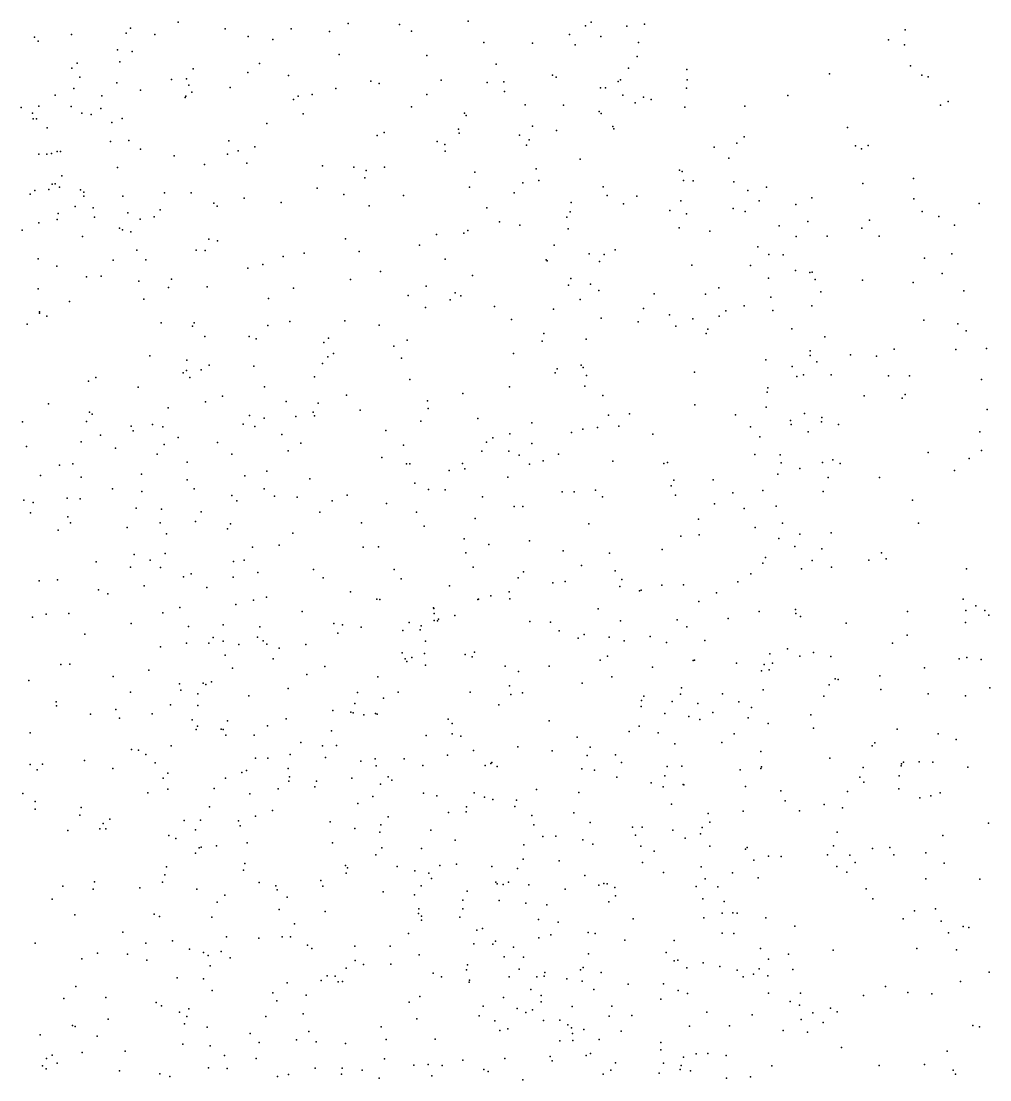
# Model space of a CAD drawing. Header units: metres. Extents: x -25 to 25, y -27.7 to 27.8.
# Drawn here: x -7.932 to -6.384, y 6.79 to 8.48 of the extents above; entities that cross this region are included whole.
import ezdxf

# ---------------------------------------------------------------- set-up
doc = ezdxf.new("R2010")
doc.units = ezdxf.units.M

msp = doc.modelspace()

# ---------------------------------------------------------------- linework, layer by layer
for p in [(-7.6809, 8.4786, 23.2695), (-7.4091, 8.4769, 22.784), (-7.3275, 8.475, 22.7541), (-7.2179, 8.4804, 22.8285), (-7.03, 8.4728, 23.2628), (-7.0214, 8.4787, 23.1235), (-6.9643, 8.4723, -7.4256), (-6.9358, 8.4754, -0.9731), (-7.9104, 8.455, -19.7644), (-7.8513, 8.4589, -20.7405), (-7.7642, 8.4612, 23.165), (-7.7568, 8.4693, -4.1329), (-7.718, 8.4589, 23.0002), (-7.606, 8.4683, 22.8699), (-7.5693, 8.4561, 23.5291), (-7.5006, 8.4681, 20.7192), (-7.4393, 8.4638, 23.5654), (-7.3082, 8.4642, 23.584), (-7.0555, 8.4589, 22.9125), (-7.0059, 8.4561, 23.0186), (-6.5194, 8.4666, 2.5329), (-7.9048, 8.4486, -19.0564), (-7.5295, 8.451, -12.7579), (-7.1925, 8.4462, 22.7439), (-7.1149, 8.4451, 23.5275), (-7.0467, 8.4424, 23.4362), (-6.9454, 8.4462, 23.1534), (-6.5462, 8.4506, -12.6291), (-6.5208, 8.4428, 13.4985), (-7.7778, 8.4347, 23.3086), (-7.7544, 8.432, 22.9239), (-7.4235, 8.4273, -1.1436), (-7.2839, 8.4256, -1.0737), (-6.9478, 8.4241, 23.3144), (-7.8507, 8.4055, -10.1701), (-7.842, 8.4134, 20.7132), (-7.7742, 8.4153, 23.4043), (-7.6572, 8.4045, 22.7611), (-7.5511, 8.413, -18.2963), (-7.1727, 8.4116, 23.6162), (-6.9614, 8.4054, 20.6693), (-6.8681, 8.4034, -22.1197), (-6.5112, 8.4092, 20.3128), (-7.8379, 8.3909, 23.0696), (-7.6914, 8.3873, 20.76), (-7.6675, 8.3885, 23.5816), (-7.5698, 8.3985, 22.6845), (-7.5048, 8.3935, -4.1499), (-7.261, 8.3862, 22.648), (-7.0829, 8.3944, -4.8646), (-7.0769, 8.3912, 22.7217), (-6.9745, 8.3867, -8.4065), (-6.8676, 8.3866, 23.1749), (-6.6403, 8.3964, 20.477), (-6.4928, 8.3942, 1.5559), (-6.483, 8.3913, -6.9725), (-7.8477, 8.3727, 23.3555), (-7.779, 8.3817, -9.9712), (-7.7413, 8.3702, 23.5425), (-7.664, 8.3781, -9.109), (-7.5976, 8.3743, 23.6419), (-7.4291, 8.3729, 2.0029), (-7.3731, 8.3845, 23.6799), (-7.3599, 8.3807, -4.2191), (-7.1875, 8.3825, 2.3451), (-7.1607, 8.3836, -0.9779), (-7.1598, 8.3681, -8.7509), (-7.0063, 8.3739, 23.534), (-6.9981, 8.374, -7.9358), (-6.978, 8.3841, -5.3424), (-6.8687, 8.3734, 23.0459), (-7.8776, 8.3622, 23.224), (-7.803, 8.3613, -9.2479), (-7.6697, 8.3583, 2.2605), (-7.6686, 8.3609, 2.0425), (-7.6591, 8.3673, -1.1964), (-7.4967, 8.3553, 22.6133), (-7.4893, 8.3605, 2.2789), (-7.4668, 8.3634, -21.4252), (-7.2835, 8.3635, 1.8969), (-6.9708, 8.3623, -8.1956), (-6.9376, 8.3592, 23.4722), (-6.9254, 8.3551, 22.8477), (-6.7069, 8.3618, -7.1792), (-6.4507, 8.3519, 13.662), (-7.9317, 8.3426, 2.0936), (-7.9036, 8.3449, -19.953), (-7.8517, 8.3441, 22.8972), (-7.8042, 8.3408, 22.8076), (-7.3081, 8.3437, 23.727), (-7.1267, 8.3469, 20.7553), (-7.0653, 8.3461, -8.6087), (-7.0083, 8.3364, 22.7155), (-6.9508, 8.3498, 1.7792), (-6.8715, 8.3433, 23.4003), (-6.7756, 8.3446, -5.5763), (-6.4633, 8.3462, 13.2297), (-7.9136, 8.3337, 23.1096), (-7.9125, 8.3247, 23.3105), (-7.9074, 8.3244, 22.9843), (-7.835, 8.3333, -19.5435), (-7.82, 8.3313, -9.5239), (-7.787, 8.3184, -4.0743), (-7.7703, 8.325, -12.5481), (-7.4814, 8.3325, 23.7285), (-7.2237, 8.3337, 23.7193), (-7.221, 8.33, 2.5138), (-7.0052, 8.333, -7.5901), (-7.8901, 8.3101, -20.4326), (-7.5395, 8.3168, 2.4736), (-7.352, 8.3027, 22.5353), (-7.2332, 8.3077, -21.6384), (-7.2319, 8.3017, 22.5555), (-7.1151, 8.3126, 22.5977), (-7.0767, 8.3057, -21.7932), (-6.9867, 8.3123, 23.6078), (-6.9847, 8.3084, -0.8419), (-6.6119, 8.3105, -5.8004), (-7.7891, 8.288, 23.6239), (-7.7595, 8.2901, 1.7797), (-7.6001, 8.2895, 22.5677), (-7.3628, 8.2981, 20.8134), (-7.2673, 8.288, -17.3039), (-7.1359, 8.2985, 23.7406), (-7.1202, 8.2907, 2.6612), (-6.7882, 8.2858, 23.3013), (-6.777, 8.2957, 23.1363), (-7.9035, 8.2682, 21.9725), (-7.8907, 8.2682, -10.0457), (-7.8834, 8.2691, 22.7546), (-7.874, 8.2725, 23.5403), (-7.8688, 8.2722, -9.1143), (-7.7413, 8.2758, 2.4559), (-7.6019, 8.2678, -4.081), (-7.5848, 8.2735, 23.7689), (-7.5583, 8.2796, 20.8346), (-7.2551, 8.2834, 23.7832), (-7.2545, 8.273, -12.6904), (-7.1246, 8.2822, 1.7748), (-6.8248, 8.2793, 22.8876), (-6.5989, 8.2813, 13.3471), (-6.5892, 8.2763, 2.6523), (-6.5788, 8.2817, -22.2375), (-7.6871, 8.2655, -18.7286), (-7.6386, 8.2515, 2.5753), (-7.5714, 8.2536, 1.7166), (-7.0389, 8.2603, -5.2329), (-6.8014, 8.2614, 2.7276), (-7.8669, 8.2334, 23.6198), (-7.7779, 8.2465, 22.6063), (-7.4504, 8.2492, 23.8156), (-7.4003, 8.2471, 2.8093), (-7.3808, 8.2421, -0.9892), (-7.3515, 8.2471, 1.738), (-7.207, 8.2391, -0.8626), (-7.1092, 8.2447, 2.8416), (-6.88, 8.2424, 22.7451), (-6.8756, 8.2406, 23.5655), (-7.8823, 8.2203, 22.2189), (-7.8772, 8.2209, 22.3379), (-7.3825, 8.2303, -4.1492), (-7.1302, 8.2224, 23.7995), (-7.105, 8.2262, 22.5339), (-7.002, 8.216, -7.8487), (-6.8736, 8.226, -21.9015), (-6.8583, 8.2253, -0.7434), (-6.7931, 8.2237, 23.4414), (-6.5873, 8.2211, 13.5818), (-6.5063, 8.2291, 13.1207), (-7.9175, 8.2043, 22.5772), (-7.9096, 8.2098, -9.901), (-7.8876, 8.2117, 21.8117), (-7.8707, 8.2155, -16.6971), (-7.8367, 8.2111, 22.0397), (-7.8316, 8.2074, 20.8592), (-7.8314, 8.2007, -20.2288), (-7.7693, 8.2011, -1.2018), (-7.7025, 8.2065, 23.7729), (-7.6601, 8.2061, -21.0196), (-7.4586, 8.2138, 22.4668), (-7.4165, 8.2038, -17.8381), (-7.3207, 8.2022, 22.4588), (-7.2154, 8.2151, 20.8411), (-7.1441, 8.2065, -4.3967), (-6.9956, 8.2022, 22.6021), (-6.9484, 8.2009, -5.4029), (-6.771, 8.2099, 22.9135), (-6.7411, 8.2153, 23.2196), (-7.8454, 8.1847, -4.0212), (-7.8165, 8.1825, 22.1253), (-7.6238, 8.1896, 22.4225), (-7.6184, 8.1851, -12.5096), (-7.5756, 8.1977, 23.8367), (-7.5164, 8.1907, 2.708), (-7.376, 8.1856, 23.8685), (-7.1877, 8.1824, 2.9691), (-7.0533, 8.191, -4.9357), (-6.9693, 8.1887, -7.3885), (-6.8779, 8.1937, 1.6739), (-6.7526, 8.1937, 23.3692), (-6.694, 8.1878, -7.1071), (-6.6684, 8.1984, -0.6762), (-6.5056, 8.1965, -12.5363), (-6.4012, 8.1894, 1.5486), (-7.8725, 8.1735, 2.3352), (-7.8143, 8.1674, 21.8603), (-7.7615, 8.1744, 22.4579), (-7.7191, 8.1677, -8.9459), (-7.7099, 8.1792, -19.0146), (-7.0598, 8.1674, 23.7933), (-7.0547, 8.1759, -8.4244), (-6.8954, 8.1782, 23.6483), (-6.8687, 8.173, 22.6922), (-6.7943, 8.1812, 20.7332), (-6.7749, 8.1766, -5.6362), (-6.4922, 8.1763, -6.1126), (-6.4659, 8.1685, 20.4067), (-7.9036, 8.1584, 21.6515), (-7.8742, 8.1639, 21.731), (-7.7745, 8.1497, -20.5785), (-7.7418, 8.1645, -19.2324), (-7.1676, 8.1598, 23.8512), (-7.1353, 8.1546, 22.4684), (-7.0578, 8.1489, 22.5108), (-6.8808, 8.1502, -7.2566), (-6.7207, 8.1538, 23.0224), (-6.6753, 8.1606, -5.7843), (-6.589, 8.1499, 2.7691), (-6.5764, 8.1628, 20.5867), (-6.4406, 8.1547, 2.6744), (-7.93, 8.1468, 23.668), (-7.8338, 8.1365, 23.7582), (-7.7696, 8.1473, 22.3658), (-7.7564, 8.1439, -19.4448), (-7.6319, 8.1324, -16.7879), (-7.4137, 8.133, 22.4033), (-7.268, 8.14, 23.889), (-7.2247, 8.1419, -8.6729), (-7.2184, 8.1464, 1.6849), (-6.8314, 8.1452, 23.6012), (-6.6936, 8.1368, 23.1569), (-6.6439, 8.137, 13.4148), (-6.5609, 8.1373, -22.0736), (-7.7467, 8.1149, 21.9832), (-7.6523, 8.1147, 22.3484), (-7.6379, 8.1144, 20.9518), (-7.6183, 8.1299, -1.0989), (-7.2956, 8.1228, -17.5112), (-7.0801, 8.1226, -12.6028), (-6.9826, 8.1151, 22.5405), (-6.7549, 8.1199, 23.4841), (-7.9046, 8.1011, 1.4789), (-7.7846, 8.099, 21.782), (-7.7327, 8.0994, 22.1749), (-7.5131, 8.1045, -18.539), (-7.4796, 8.1098, -8.8446), (-7.3919, 8.1124, 23.9206), (-7.2545, 8.1003, 22.402), (-7.0928, 8.0993, -5.1811), (-7.0913, 8.0976, 23.8641), (-7.0242, 8.1091, -21.6419), (-7.0003, 8.1078, -8.0066), (-6.7374, 8.1078, 22.8634), (-6.7147, 8.1074, 1.6305), (-6.4886, 8.1018, -6.7839), (-6.4448, 8.1091, -6.3262), (-7.8749, 8.089, 21.6052), (-7.5696, 8.0862, 23.9264), (-7.5454, 8.0917, 22.3709), (-7.0078, 8.0968, 23.8067), (-6.8604, 8.0908, 23.6814), (-6.7668, 8.09, 22.7534), (-6.6948, 8.082, 22.9585), (-7.8271, 8.072, 23.8275), (-7.8038, 8.0732, 21.6727), (-7.7439, 8.0652, 2.3971), (-7.6915, 8.0684, 22.2763), (-7.4057, 8.0681, 2.8302), (-7.3575, 8.0805, -0.8747), (-7.2107, 8.0741, -0.7436), (-7.0537, 8.0696, -4.8356), (-6.7381, 8.07, 2.9976), (-6.6717, 8.079, 23.0898), (-6.6682, 8.0794, 20.7531), (-6.6633, 8.068, 23.201), (-6.5875, 8.067, 13.2024), (-6.4604, 8.0777, -0.5795), (-7.9043, 8.0531, 23.7977), (-7.6965, 8.055, 22.027), (-7.6344, 8.0563, -4.0382), (-7.4967, 8.0542, -18.1798), (-7.2845, 8.0575, 20.9747), (-7.0574, 8.0591, 20.937), (-7.0222, 8.0602, 3.2004), (-7.0091, 8.0503, -7.8464), (-6.8171, 8.0545, 3.1594), (-6.6543, 8.0484, -5.9163), (-6.5069, 8.063, 13.6999), (-6.4261, 8.0498, 12.9563), (-7.8545, 8.0328, -8.9583), (-7.7359, 8.0364, -20.0412), (-7.5365, 8.0377, 2.6114), (-7.3137, 8.0425, -17.139), (-7.2463, 8.0353, -21.4026), (-7.2382, 8.0466, 23.9356), (-7.2295, 8.0419, -4.2826), (-7.0385, 8.0357, -8.3618), (-6.9207, 8.0451, 22.5497), (-6.8384, 8.0447, 20.8804), (-6.7341, 8.0395, 23.5086), (-7.9023, 8.0164, 20.9788), (-7.9023, 8.0141, 21.5261), (-7.2859, 8.0233, -12.5691), (-7.1754, 8.0247, 22.3931), (-7.0814, 8.0203, 22.4325), (-6.9374, 8.0218, -0.6137), (-6.8059, 8.0177, 22.6706), (-6.777, 8.026, -5.7347), (-6.7312, 8.0185, 22.8037), (-6.6689, 8.0259, 23.0225), (-7.922, 7.9966, 23.8614), (-7.8908, 8.0095, -16.6475), (-7.7081, 7.9989, 21.7936), (-7.6551, 7.9987, -20.7202), (-7.5027, 8.0008, -0.9564), (-7.4145, 8.0021, 23.9664), (-7.1482, 8.0039, -4.4158), (-7.0054, 8.006, 23.8366), (-6.946, 8.0002, -7.2039), (-6.8962, 8.0115, 23.7513), (-6.8587, 8.0051, 22.6062), (-6.8167, 8.0092, 23.6587), (-6.4899, 8.003, 20.6933), (-6.4353, 7.9972, -12.5211), (-7.6581, 7.9936, 22.2035), (-7.5379, 7.9947, 23.9722), (-7.3599, 7.9952, -17.714), (-7.0969, 7.9814, -4.9844), (-6.8859, 7.9934, -5.5741), (-6.8374, 7.9815, -12.569), (-6.8347, 7.9885, -7.0645), (-6.7006, 7.9893, 13.4913), (-6.4221, 7.9858, 13.8064), (-7.6385, 7.9771, 23.9796), (-7.5677, 7.9771, -12.4096), (-7.5565, 7.9732, 1.5762), (-7.448, 7.9674, -17.9661), (-7.441, 7.9743, 22.3413), (-7.3149, 7.9712, 22.3491), (-7.0993, 7.9694, 1.6424), (-7.029, 7.9726, -7.6601), (-6.6481, 7.9764, 23.2504), (-7.7264, 7.9459, 23.9793), (-7.4325, 7.9498, 2.7106), (-7.3362, 7.9614, 23.9795), (-7.1451, 7.9497, -5.2112), (-6.6713, 7.954, -6.8619), (-6.6712, 7.9467, 22.9244), (-6.6069, 7.9474, 3.0084), (-6.5653, 7.9454, -21.757), (-6.5371, 7.9565, -6.5257), (-6.4388, 7.9561, 17.537), (-6.3894, 7.9575, -0.5094), (-7.6669, 7.9389, -19.7307), (-7.6315, 7.9313, -20.4214), (-7.5601, 7.9296, -16.8021), (-7.4502, 7.9337, -4.1256), (-7.442, 7.9442, -8.778), (-7.3243, 7.9424, 1.6499), (-7.0372, 7.9311, -7.4649), (-6.7421, 7.9397, 22.7297), (-6.7002, 7.9291, 22.847), (-6.6605, 7.9364, 23.3732), (-7.6731, 7.9186, 21.7763), (-7.6675, 7.9225, 21.0574), (-7.6622, 7.9116, 2.3474), (-7.6444, 7.9239, 21.8796), (-7.4633, 7.9123, 23.9963), (-7.0785, 7.919, -5.4071), (-7.0753, 7.9254, -0.6124), (-7.0341, 7.9275, 22.445), (-7.0285, 7.9147, -7.3112), (-6.8562, 7.9198, 22.5904), (-6.6928, 7.9129, 23.4553), (-6.6817, 7.9155, 3.2721), (-6.6379, 7.9159, 23.039), (-6.5462, 7.9142, 20.8393), (-6.5126, 7.9142, 1.6163), (-7.8244, 7.9055, 21.5225), (-7.8126, 7.9112, 23.9879), (-7.7447, 7.8962, -12.3103), (-7.5428, 7.8965, 22.3014), (-7.3107, 7.9084, -0.7618), (-7.1516, 7.8965, 23.9514), (-7.0314, 7.8978, -8.0807), (-6.7387, 7.8949, -21.5368), (-6.3976, 7.9082, 2.7927), (-7.6101, 7.8818, 22.0608), (-7.4121, 7.8833, -18.6089), (-7.226, 7.886, 21.055), (-7.0023, 7.8827, 21.0225), (-6.7398, 7.8882, 1.6516), (-6.5851, 7.882, 13.2018), (-6.5246, 7.8785, -0.5045), (-6.5195, 7.8845, 17.3811), (-7.8881, 7.8696, 21.4305), (-7.6969, 7.8628, 24.0376), (-7.637, 7.8728, -8.8621), (-7.5083, 7.8733, -20.9326), (-7.4575, 7.8703, -18.3363), (-7.2828, 7.8743, 2.8944), (-7.2816, 7.8617, 23.9908), (-6.8554, 7.8676, 23.7365), (-6.7415, 7.8638, -5.9997), (-7.8223, 7.8562, 1.494), (-7.8184, 7.8531, 21.0718), (-7.5669, 7.8505, 24.0416), (-7.5436, 7.8463, -0.9536), (-7.4928, 7.849, -19.1642), (-7.4654, 7.8562, 2.5513), (-7.4632, 7.8501, 22.3043), (-7.3901, 7.8592, 24.0083), (-7.2022, 7.8457, 22.3541), (-6.9936, 7.8511, 22.4596), (-6.9598, 7.8536, -6.9902), (-6.7906, 7.8517, -6.8107), (-6.6803, 7.854, -6.2718), (-6.6528, 7.8474, 22.9206), (-6.3888, 7.8604, 12.9145), (-7.9295, 7.8408, 24.0722), (-7.8275, 7.8412, 13.7486), (-7.7561, 7.8338, 21.5527), (-7.7218, 7.8366, -3.9951), (-7.7055, 7.8324, -1.0621), (-7.5771, 7.8368, 22.1571), (-7.5585, 7.833, -4.0691), (-7.2932, 7.8415, 22.3345), (-7.1158, 7.839, 3.1907), (-7.0347, 7.8288, 23.8898), (-7.0109, 7.8313, -5.5505), (-6.9769, 7.8336, 1.7), (-6.7667, 7.8325, 13.5051), (-6.7029, 7.8427, 3.4857), (-6.7017, 7.8365, -6.5578), (-6.653, 7.8407, 23.3925), (-6.6258, 7.8364, 23.2585), (-7.8048, 7.8192, 13.5674), (-7.7526, 7.8262, -16.6173), (-7.681, 7.8156, 1.5886), (-7.5153, 7.8204, -20.708), (-7.349, 7.8267, -4.2149), (-7.1784, 7.815, -21.2481), (-7.151, 7.8215, -4.9151), (-7.0527, 7.8237, -7.8721), (-6.9224, 7.8207, 22.513), (-6.7519, 7.8165, -0.4925), (-6.6747, 7.8245, 13.3734), (-6.4002, 7.8246, 17.2833), (-7.9232, 7.8011, -3.9435), (-7.8359, 7.8087, 24.1709), (-7.7812, 7.7984, -8.9417), (-7.703, 7.8044, 2.2011), (-7.6181, 7.8078, 21.8305), (-7.5051, 7.7945, -19.4615), (-7.4848, 7.8064, 24.0305), (-7.3207, 7.8035, 1.735), (-7.196, 7.7939, -5.3595), (-7.1886, 7.8079, -17.3004), (-7.1526, 7.7936, -4.6329), (-7.1162, 7.806, 22.3797), (-6.3976, 7.7946, 13.965), (-7.7144, 7.789, 24.1391), (-7.6667, 7.7764, 21.1427), (-7.5951, 7.7888, 22.0288), (-7.3556, 7.7839, 22.3231), (-7.1363, 7.7876, 1.8198), (-7.098, 7.7781, -7.5519), (-7.0733, 7.7892, -8.1968), (-6.9864, 7.7778, -21.3315), (-6.7598, 7.7885, 23.6172), (-6.7192, 7.788, 21.0087), (-6.6353, 7.7798, 17.2779), (-6.4829, 7.7915, 13.0634), (-6.4175, 7.7823, -0.415), (-7.8702, 7.7712, 21.424), (-7.849, 7.7738, 24.3522), (-7.5392, 7.7618, 1.7792), (-7.3164, 7.7736, -12.4663), (-7.3106, 7.7733, -17.6934), (-7.2481, 7.7628, -8.5456), (-7.2269, 7.774, 23.9753), (-7.2228, 7.7654, -5.1759), (-7.1196, 7.7731, 23.9494), (-6.9052, 7.7741, 3.4319), (-6.8991, 7.7755, -5.7452), (-6.7175, 7.7751, 22.7901), (-6.6877, 7.7663, 22.88), (-6.6516, 7.7757, 22.9685), (-6.6232, 7.7743, 23.1382), (-6.441, 7.7627, 20.8662), (-7.901, 7.7551, 24.524), (-7.8357, 7.7523, 13.9928), (-7.7394, 7.7571, 24.283), (-7.6663, 7.7479, 21.6536), (-7.5742, 7.7544, 24.1251), (-7.4705, 7.7496, -20.0285), (-7.303, 7.7425, 24.0027), (-7.1544, 7.7524, 21.1128), (-6.889, 7.7474, 22.5552), (-6.8263, 7.7481, 17.3796), (-6.7232, 7.7572, 23.5426), (-6.6428, 7.7517, 23.0523), (-6.5604, 7.7515, 3.2476), (-7.7859, 7.7336, 24.4735), (-7.7387, 7.7295, 2.0382), (-7.6554, 7.7335, 24.1778), (-7.5434, 7.7336, 2.2181), (-7.281, 7.7327, 2.0302), (-7.2546, 7.7322, 22.3532), (-7.0676, 7.7288, -6.973), (-7.0482, 7.729, 23.8964), (-7.0143, 7.7315, 22.4608), (-6.8935, 7.7382, 21.0572), (-6.7947, 7.7271, -6.1444), (-6.7467, 7.7307, 22.7238), (-6.6504, 7.7296, 23.3059), (-7.9277, 7.7156, 21.3705), (-7.9123, 7.7116, 21.0825), (-7.8582, 7.7189, -9.0696), (-7.8377, 7.7177, 1.6294), (-7.5952, 7.7228, 21.9256), (-7.5872, 7.7143, 22.0705), (-7.5268, 7.7219, -12.3473), (-7.4909, 7.7205, 2.0471), (-7.4349, 7.7143, 2.3556), (-7.4109, 7.7234, 24.034), (-7.3481, 7.7102, 2.573), (-7.1947, 7.7209, -17.5133), (-7.003, 7.7208, 1.9813), (-6.8862, 7.7237, 1.8237), (-6.8241, 7.7098, -5.9906), (-6.5076, 7.7153, 3.1018), (-7.9168, 7.6951, 1.8389), (-7.748, 7.7025, 21.5352), (-7.7075, 7.701, 1.8474), (-7.6443, 7.697, 24.2596), (-7.4546, 7.6964, -16.7706), (-7.3002, 7.6965, 2.2714), (-7.1441, 7.7054, -7.2505), (-7.1302, 7.7056, 22.3867), (-6.7768, 7.7021, -21.3061), (-6.7257, 7.7059, 17.5212), (-7.8569, 7.689, 14.1564), (-7.8531, 7.6791, -1.1205), (-7.7096, 7.6795, 24.4802), (-7.6531, 7.6814, 13.8181), (-7.5971, 7.6779, -3.9397), (-7.3881, 7.6793, -18.0208), (-7.2062, 7.6861, -4.8195), (-7.0247, 7.6776, -5.6052), (-6.8495, 7.6852, 13.693), (-6.7154, 7.6789, 17.1304), (-6.4985, 7.6788, 1.6657), (-7.8725, 7.6677, -3.8601), (-7.7626, 7.6717, 24.5801), (-7.6994, 7.6615, 13.4872), (-7.6019, 7.6696, -8.7954), (-7.4977, 7.6627, 21.1838), (-7.2878, 7.674, -4.3712), (-6.8486, 7.6603, 23.7087), (-6.7594, 7.6717, -0.3787), (-6.6879, 7.6613, 23.4017), (-6.6379, 7.6635, 23.1633), (-7.5194, 7.6438, -0.877), (-7.361, 7.6411, -19.4619), (-7.2242, 7.6537, 23.9835), (-7.1846, 7.6448, -7.5988), (-7.1194, 7.6507, 23.9454), (-6.8779, 7.6578, 17.1339), (-6.7215, 7.6544, 23.5041), (-6.6957, 7.6415, 22.9087), (-7.7514, 7.6285, -8.9947), (-7.7016, 7.6305, 13.9571), (-7.562, 7.6407, 22.1915), (-7.3856, 7.6403, 24.0799), (-7.2214, 7.6314, 22.3723), (-7.066, 7.6344, 22.4405), (-6.9921, 7.6311, 2.178), (-6.9079, 7.6367, 13.5316), (-6.6526, 7.6376, 21.0295), (-6.5574, 7.6314, 13.2103), (-7.8119, 7.617, -12.2313), (-7.7572, 7.6087, 24.7034), (-7.7254, 7.6195, 21.5611), (-7.7092, 7.6078, -3.8373), (-7.5927, 7.6176, 21.9359), (-7.5757, 7.6196, 24.3489), (-7.2095, 7.6088, -7.1011), (-7.0365, 7.6112, -6.7051), (-6.7468, 7.6151, 22.7829), (-6.7428, 7.6239, 13.8431), (-6.668, 7.6194, 23.246), (-6.6371, 7.6087, -12.6721), (-6.5778, 7.6199, -21.3051), (-6.5499, 7.622, 17.6963), (-7.6723, 7.5932, 24.5939), (-7.66, 7.5978, 21.6583), (-7.5929, 7.5925, 22.0176), (-7.5535, 7.5998, 22.2778), (-7.4648, 7.6049, 24.1544), (-7.4492, 7.5913, -4.0708), (-7.3357, 7.6046, -19.7735), (-7.1378, 7.5915, 2.3151), (-7.129, 7.6009, 3.0652), (-6.9827, 7.6027, 3.3232), (-6.7661, 7.5978, 23.5852), (-6.6854, 7.6061, 23.02), (-6.4214, 7.6057, 14.1795), (-7.9027, 7.5866, 24.8759), (-7.8738, 7.5882, 21.4134), (-7.7351, 7.5785, 14.1001), (-7.635, 7.5761, 21.7677), (-7.3249, 7.5898, -8.4943), (-7.2473, 7.5786, -19.9907), (-7.0822, 7.5834, 17.1654), (-7.0629, 7.5854, -0.4638), (-6.9753, 7.5779, 13.6777), (-6.9719, 7.589, 22.5332), (-6.9083, 7.5799, 22.5905), (-6.8738, 7.5803, -6.2873), (-6.7866, 7.585, 2.0458), (-7.8081, 7.5721, 24.8207), (-7.793, 7.5662, 14.3098), (-7.5398, 7.5604, 24.4174), (-7.4058, 7.5691, 13.779), (-7.3638, 7.5575, 21.1976), (-7.3589, 7.557, -0.728), (-7.2023, 7.5567, -6.9147), (-7.201, 7.5572, -20.6558), (-7.1815, 7.5626, 2.9219), (-7.1524, 7.5691, 21.1662), (-7.1513, 7.5579, -20.2591), (-6.944, 7.5707, 23.7807), (-6.9411, 7.572, -6.4823), (-6.821, 7.5677, 21.0977), (-6.4271, 7.5575, 13.0527), (-7.678, 7.5443, -0.9586), (-7.5887, 7.5487, 22.1566), (-7.5603, 7.556, -3.8076), (-7.2732, 7.5436, -19.1567), (-7.2723, 7.5425, -5.1054), (-7.0101, 7.542, 23.8335), (-6.8491, 7.5536, 17.5022), (-6.6949, 7.5409, 23.189), (-6.4068, 7.5467, -21.7652), (-7.9137, 7.5287, -9.451), (-7.892, 7.5336, 14.6817), (-7.8558, 7.5345, 21.1563), (-7.7052, 7.5354, 21.6141), (-7.4826, 7.5377, 24.2568), (-7.2718, 7.5343, -7.4648), (-7.2717, 7.5235, -7.662), (-7.2664, 7.5229, -4.6398), (-7.2652, 7.5257, -18.9287), (-7.239, 7.5312, -7.9062), (-6.9742, 7.5229, -5.6779), (-6.8838, 7.5245, -12.6831), (-6.8022, 7.5265, 22.7609), (-6.753, 7.5378, 22.8457), (-6.6942, 7.5345, 16.9552), (-6.6866, 7.5296, -21.1212), (-6.5156, 7.538, 3.2319), (-6.4228, 7.5392, 2.9666), (-6.3923, 7.5395, -22.0244), (-6.3861, 7.5321, 17.8379), (-7.756, 7.5187, -9.1935), (-7.6644, 7.5136, 21.7141), (-7.6089, 7.5164, 21.9441), (-7.5503, 7.5132, 24.546), (-7.4321, 7.5185, 22.3449), (-7.4184, 7.5166, 13.5404), (-7.3885, 7.5126, -3.9256), (-7.322, 7.5072, -4.1568), (-7.3117, 7.5202, -4.3834), (-7.2941, 7.5087, -8.3257), (-7.2925, 7.5151, -17.8609), (-7.1193, 7.5219, -17.5145), (-7.0862, 7.5207, 23.8893), (-7.0722, 7.5067, 22.5054), (-6.8681, 7.513, 2.2473), (-6.6138, 7.5192, 3.4672), (-6.4232, 7.5204, 15.4762), (-7.8301, 7.5013, 21.477), (-7.6249, 7.4964, 24.7018), (-7.609, 7.4903, 22.0273), (-7.5544, 7.4967, -8.7057), (-7.545, 7.4911, 21.21), (-7.4261, 7.5032, 24.1717), (-7.2857, 7.4904, -18.6399), (-7.0419, 7.4949, 16.9634), (-7.0325, 7.5009, -20.048), (-6.9925, 7.4967, 13.5303), (-6.9687, 7.491, 2.3781), (-6.9269, 7.4978, 23.7322), (-6.8395, 7.4917, -20.9), (-6.5161, 7.5002, 1.8202), (-7.709, 7.4813, -3.5595), (-7.6677, 7.4874, 24.7842), (-7.6319, 7.4873, -12.3029), (-7.5839, 7.4851, 13.4811), (-7.5392, 7.4854, -16.4991), (-7.5194, 7.4794, -3.6251), (-7.4772, 7.4851, 24.4077), (-7.2076, 7.473, 23.955), (-6.9006, 7.4885, 22.6572), (-6.7077, 7.478, 14.0767), (-6.6659, 7.4723, 17.6659), (-6.5397, 7.487, 15.3647), (-7.6056, 7.4678, 22.1222), (-7.5292, 7.4623, 22.3319), (-7.3229, 7.4716, 22.3955), (-7.3183, 7.4623, 24.0547), (-7.3156, 7.4581, 17.1524), (-7.3076, 7.4645, -12.448), (-7.2872, 7.4707, -8.126), (-7.2225, 7.4692, -5.2541), (-7.2115, 7.4655, 13.8299), (-7.007, 7.4602, 3.231), (-6.995, 7.4662, -0.356), (-6.8581, 7.4594, -5.9721), (-6.8563, 7.4602, 22.7282), (-6.7891, 7.4555, 22.8589), (-6.7357, 7.4703, 23.0051), (-6.7314, 7.4552, 23.2979), (-6.6879, 7.4662, 21.0555), (-6.6381, 7.466, 15.2456), (-6.4334, 7.4619, 15.2324), (-6.421, 7.4644, 14.4238), (-6.3983, 7.4611, -12.747), (-7.8685, 7.4531, 25.0427), (-7.854, 7.4534, 13.3388), (-7.7279, 7.4441, 21.6124), (-7.5942, 7.4473, 22.2555), (-7.4467, 7.45, -8.4856), (-7.2858, 7.4523, -4.9034), (-7.1587, 7.4504, 2.6357), (-7.1371, 7.4419, 22.4982), (-7.0884, 7.4505, 3.0382), (-6.923, 7.4489, 21.1252), (-6.749, 7.443, 15.1411), (-6.745, 7.4529, 23.3911), (-6.737, 7.4444, -20.2544), (-6.4889, 7.4476, 16.8189), (-7.9194, 7.4274, -9.5705), (-7.7846, 7.4338, 24.999), (-7.6788, 7.4222, 14.6298), (-7.6411, 7.4232, -8.9967), (-7.6274, 7.4256, 24.8321), (-7.4752, 7.4371, 13.9599), (-7.3617, 7.4335, 24.1417), (-7.0357, 7.4234, 23.8183), (-6.9884, 7.4334, 22.6189), (-6.6314, 7.4304, -12.8017), (-6.6264, 7.4292, 13.3032), (-6.56, 7.435, -0.0978), (-7.7569, 7.4087, 14.7716), (-7.6767, 7.4119, 21.7529), (-7.6497, 7.4062, -16.2584), (-7.6367, 7.4212, -0.8673), (-7.505, 7.4149, 24.6209), (-7.3945, 7.4085, 24.2736), (-7.3296, 7.4089, -3.719), (-7.2146, 7.4087, 22.475), (-7.1516, 7.4189, 13.537), (-7.1495, 7.4053, -6.7252), (-7.1306, 7.4079, -19.3287), (-6.8786, 7.406, -19.8905), (-6.8768, 7.4156, 16.8235), (-6.8115, 7.4063, 23.5122), (-6.7465, 7.4128, 23.0965), (-6.6412, 7.4206, 14.3116), (-6.5583, 7.4132, 14.8222), (-6.4828, 7.4063, 13.1654), (-6.3843, 7.4159, 1.7239), (-7.8758, 7.3936, -3.4078), (-7.6931, 7.3886, 13.4132), (-7.5681, 7.403, 14.1092), (-7.3985, 7.3909, -7.4983), (-7.3527, 7.3995, -7.9288), (-7.1687, 7.3885, 23.9257), (-6.9407, 7.3956, 22.6813), (-6.9369, 7.4028, 15.0558), (-6.8916, 7.3938, -6.2756), (-6.851, 7.3907, 3.3973), (-6.7853, 7.3934, 13.4245), (-6.6494, 7.4026, 2.1808), (-6.4233, 7.4031, -21.4935), (-7.8755, 7.387, 21.4904), (-7.8207, 7.3739, 25.1023), (-7.7803, 7.3814, 21.5927), (-7.7225, 7.3745, 25.0145), (-7.6493, 7.3874, 21.9036), (-7.4339, 7.3795, 17.2948), (-7.4052, 7.3772, -3.5434), (-7.4013, 7.3761, 24.3802), (-7.3841, 7.3728, -0.6873), (-7.3655, 7.3749, -7.1406), (-7.3632, 7.3739, 22.4184), (-6.9411, 7.3858, 23.7023), (-6.9035, 7.3751, 14.853), (-6.8268, 7.3765, 17.5983), (-6.7652, 7.3843, 14.7357), (-6.6702, 7.3729, -20.5765), (-7.7747, 7.3674, 17.162), (-7.6583, 7.3646, -3.3967), (-7.6498, 7.3546, 17.2621), (-7.6021, 7.3629, 14.2956), (-7.5382, 7.3554, 24.8122), (-7.5083, 7.3666, 17.001), (-7.2495, 7.3658, 17.4147), (-7.2431, 7.3591, 23.9827), (-7.0881, 7.3629, 15.0622), (-6.9443, 7.3549, -19.6442), (-6.8652, 7.3699, -5.7243), (-6.8475, 7.3651, 22.8671), (-6.7704, 7.3677, 23.2483), (-6.7384, 7.3587, 14.4583), (-7.9171, 7.3442, 16.9825), (-7.6519, 7.3493, 22.0614), (-7.612, 7.3496, 24.9253), (-7.6092, 7.3491, -9.1364), (-7.6048, 7.3401, 22.2985), (-7.5594, 7.3403, 14.7697), (-7.4358, 7.3473, 24.5296), (-7.2847, 7.3396, 16.8993), (-7.2433, 7.3423, -18.0669), (-7.2296, 7.3388, -18.4782), (-7.0435, 7.3371, 23.8159), (-6.9603, 7.3463, 14.0579), (-6.9143, 7.3438, -5.5439), (-6.7925, 7.3425, 14.3086), (-6.6662, 7.3516, 16.6526), (-6.5321, 7.3496, 3.2602), (-6.4666, 7.3426, 20.9751), (-7.6922, 7.323, 21.8535), (-7.485, 7.3284, -8.3587), (-7.4504, 7.3233, 22.407), (-7.4282, 7.3239, 13.5369), (-7.1385, 7.3217, 22.5661), (-7.0225, 7.3213, 21.1257), (-6.8875, 7.3262, 2.5357), (-6.8126, 7.3283, 23.0089), (-6.5722, 7.3233, 17.7876), (-6.5678, 7.3281, 0.0204), (-6.4381, 7.3335, 16.3051), (-7.7552, 7.3173, -9.5378), (-7.7443, 7.3161, 16.9388), (-7.7324, 7.3096, -16.008), (-7.5572, 7.3035, -0.7625), (-7.5376, 7.3034, 22.3553), (-7.5021, 7.3093, 14.9484), (-7.4457, 7.3044, 24.701), (-7.2504, 7.3084, 15.0348), (-7.2092, 7.3159, 22.5197), (-7.0834, 7.3152, -6.6153), (-7.0275, 7.3076, 2.7184), (-6.9821, 7.3088, 16.7602), (-6.75, 7.3141, 2.4518), (-6.6397, 7.3034, 24.33), (-7.9174, 7.2935, -15.7753), (-7.8977, 7.2937, 21.538), (-7.8307, 7.2996, 21.6068), (-7.7854, 7.2873, 25.1724), (-7.7175, 7.2959, 17.397), (-7.5051, 7.2869, -12.3903), (-7.389, 7.2987, 17.4386), (-7.3661, 7.3023, -16.8299), (-7.3646, 7.2912, 14.0595), (-7.3198, 7.3026, 24.1631), (-7.2898, 7.2919, 22.4876), (-7.1906, 7.2916, 23.9386), (-7.1816, 7.295, 13.9783), (-7.1797, 7.2964, -0.474), (-7.1712, 7.2904, 14.8037), (-7.0363, 7.2864, 22.6736), (-6.9729, 7.2965, 22.7395), (-6.9, 7.2903, 22.8739), (-6.8764, 7.291, 23.588), (-6.7502, 7.2873, 17.7064), (-6.749, 7.2896, 21.0566), (-6.5864, 7.2887, -19.7297), (-6.5261, 7.2911, -20.1694), (-6.5253, 7.2944, 24.1632), (-6.5223, 7.2969, 2.1594), (-6.4971, 7.2976, 3.0247), (-6.4751, 7.2971, -22.101), (-6.4192, 7.289, 1.9649), (-7.906, 7.2848, 25.264), (-7.7048, 7.2715, 13.5223), (-7.6975, 7.2795, 25.1076), (-7.6054, 7.2714, 25.0209), (-7.579, 7.2808, -8.741), (-7.5717, 7.2838, -8.9386), (-7.5028, 7.2735, -8.2083), (-7.4035, 7.2716, 24.633), (-7.3453, 7.2736, 24.2451), (-7.0157, 7.2842, -12.7387), (-6.9799, 7.2734, 23.7172), (-6.9033, 7.2751, 14.5118), (-6.783, 7.285, 15.5727), (-6.5918, 7.2732, 15.8821), (-6.5291, 7.2754, 16.0936), (-7.6976, 7.2542, -3.2943), (-7.6234, 7.255, 22.2863), (-7.5209, 7.2548, -7.7625), (-7.5041, 7.267, -8.0259), (-7.4626, 7.2575, 14.4727), (-7.4599, 7.2666, 24.8265), (-7.3576, 7.2621, 24.4289), (-7.3396, 7.2683, 14.695), (-7.1084, 7.2535, -17.3502), (-6.9251, 7.264, 14.2754), (-6.9062, 7.2579, 15.4798), (-6.8742, 7.2616, 22.9749), (-6.8729, 7.2612, -19.4114), (-6.7748, 7.2585, 24.5419), (-6.5858, 7.265, 16.4222), (-6.5298, 7.2546, 13.2559), (-7.9289, 7.2469, 16.8041), (-7.7293, 7.2482, 21.8704), (-7.5666, 7.2466, -9.3036), (-7.3698, 7.2425, -7.0528), (-7.289, 7.2476, 21.1449), (-7.2677, 7.2432, -4.5388), (-7.2083, 7.248, 16.7959), (-7.1914, 7.241, -4.1975), (-7.1784, 7.2378, 15.2504), (-7.1403, 7.2366, -3.9935), (-7.041, 7.2485, -5.2383), (-6.7183, 7.2515, -5.6797), (-6.7115, 7.2355, 24.6821), (-6.6117, 7.2501, 2.3946), (-6.4963, 7.2404, -20.7524), (-6.4784, 7.2435, -21.8373), (-6.4635, 7.2481, 24.0241), (-7.9092, 7.2222, 21.0714), (-7.9091, 7.2344, -0.9649), (-7.8358, 7.225, 15.0279), (-7.6311, 7.2256, 13.6693), (-7.5302, 7.2202, 24.9945), (-7.3941, 7.2311, 16.8095), (-7.2204, 7.2257, 17.5472), (-7.1429, 7.2266, 14.5955), (-6.893, 7.23, 17.6688), (-6.7784, 7.219, 24.12), (-6.6881, 7.2192, 2.563), (-6.6488, 7.2296, -5.879), (-6.6198, 7.2243, 24.0145), (-7.8382, 7.2124, -3.2263), (-7.7898, 7.2059, 25.2642), (-7.6714, 7.2039, 25.1656), (-7.6454, 7.2046, -9.5195), (-7.5845, 7.2033, 15.0915), (-7.5571, 7.2108, -16.2925), (-7.4382, 7.202, 24.8978), (-7.3457, 7.2101, 22.474), (-7.249, 7.217, -4.9592), (-7.2209, 7.2179, 22.5714), (-7.1158, 7.2119, -3.8397), (-7.0488, 7.216, 14.4406), (-6.834, 7.2154, -12.9308), (-7.857, 7.1879, 25.3279), (-7.806, 7.1908, 16.7133), (-7.8005, 7.199, -9.6911), (-7.7964, 7.1908, 21.8182), (-7.6532, 7.189, 22.1254), (-7.5816, 7.1953, 25.0968), (-7.3985, 7.1911, -0.6034), (-7.3587, 7.1853, 14.3215), (-7.3569, 7.1972, 24.6946), (-7.2771, 7.1885, 24.1661), (-7.1125, 7.1972, -18.829), (-7.0229, 7.201, -19.1051), (-6.9551, 7.1936, 2.9466), (-6.9398, 7.1933, 23.6795), (-6.8908, 7.1887, 23.0387), (-6.8437, 7.1927, 23.2105), (-6.8316, 7.2012, 2.7385), (-6.628, 7.1853, 16.2948), (-6.3862, 7.1997, 17.9881), (-7.6957, 7.18, -0.7763), (-7.6847, 7.1752, 21.9922), (-7.5705, 7.1683, 22.2532), (-7.4341, 7.1681, 22.3565), (-7.2384, 7.1726, 24.0928), (-7.0984, 7.1787, 22.6437), (-7.0774, 7.1788, -0.3233), (-7.0346, 7.1732, 17.6459), (-6.9505, 7.1807, -0.203), (-6.8709, 7.1758, 23.5403), (-6.8463, 7.1826, 23.4507), (-6.4596, 7.1803, 2.27), (-7.6532, 7.152, -8.405), (-7.6473, 7.1604, 13.9165), (-7.644, 7.1614, -8.1907), (-7.6199, 7.1637, -7.8722), (-7.3553, 7.1601, 15.2619), (-7.2923, 7.1593, 24.4043), (-7.1288, 7.165, 23.9288), (-7.0186, 7.1661, 22.7767), (-6.942, 7.1631, 24.3027), (-6.9205, 7.1548, 16.611), (-6.8316, 7.1632, 15.6536), (-6.7747, 7.1581, 13.4352), (-6.7721, 7.1609, 0.0127), (-6.6343, 7.1634, 16.0338), (-6.572, 7.1593, -5.7625), (-6.5441, 7.1611, 2.5089), (-6.4866, 7.1522, 23.8412), (-7.5744, 7.1352, -7.6546), (-7.3651, 7.1493, 24.8719), (-7.2364, 7.1342, 14.0874), (-7.1297, 7.1424, 13.6307), (-7.0722, 7.1396, 16.6667), (-6.939, 7.1372, 22.9377), (-6.7613, 7.1404, -5.4018), (-6.7379, 7.1468, -6.3167), (-6.7177, 7.1464, 3.2557), (-6.6437, 7.1491, 17.8657), (-6.6078, 7.1487, -6.1745), (-6.5994, 7.1369, 13.3411), (-6.5376, 7.1492, -5.9763), (-6.4572, 7.136, -20.4581), (-7.702, 7.1175, 17.6268), (-7.6998, 7.1299, 25.2737), (-7.5764, 7.1246, -0.6736), (-7.4137, 7.1324, -17.1116), (-7.4125, 7.1199, 24.9905), (-7.4104, 7.1283, -7.1504), (-7.3308, 7.1304, -17.3252), (-7.303, 7.1234, 16.6972), (-7.2805, 7.1201, 24.5896), (-7.2629, 7.132, 24.2565), (-7.1799, 7.1303, -6.7296), (-7.139, 7.1274, -18.1562), (-6.9054, 7.1211, 23.7328), (-6.8452, 7.1298, 23.9985), (-6.7953, 7.1206, 2.9406), (-6.6287, 7.1305, 2.7425), (-6.6129, 7.1217, 20.9778), (-7.8144, 7.1061, 14.0422), (-7.706, 7.1054, 14.1808), (-7.5517, 7.105, 25.174), (-7.4528, 7.1081, 25.064), (-7.276, 7.1115, -4.7296), (-7.1734, 7.1054, 24.0439), (-7.1712, 7.1028, -17.5693), (-7.1616, 7.102, 15.4411), (-7.1532, 7.1056, -4.2799), (-7.1206, 7.1013, -18.427), (-7.0315, 7.1162, 15.5298), (-7.0088, 7.1008, 23.8751), (-7.0011, 7.1033, -6.5607), (-6.9955, 7.1029, 24.5632), (-6.8389, 7.111, 23.2695), (-6.7542, 7.1124, 24.845), (-6.4866, 7.1107, -22.2868), (-6.4005, 7.1102, 2.5647), (-7.8649, 7.0992, 25.4156), (-7.8165, 7.0945, -15.369), (-7.742, 7.0965, 21.9304), (-7.6511, 7.0941, 21.9894), (-7.6062, 7.0849, -15.728), (-7.5248, 7.0997, 22.1988), (-7.5226, 7.0935, -16.8078), (-7.4497, 7.0989, 22.2443), (-7.3533, 7.0902, 17.6669), (-7.3033, 7.0851, -12.6453), (-7.2928, 7.0999, 22.3802), (-7.2193, 7.091, 24.1866), (-7.0625, 7.0946, 22.6832), (-6.9834, 7.0969, -5.1451), (-6.9825, 7.0836, 13.624), (-6.8536, 7.0986, 23.1387), (-6.8186, 7.098, 23.5331), (-6.5817, 7.0951, -5.5596), (-7.8821, 7.0784, 15.204), (-7.6184, 7.0737, 25.2648), (-7.5068, 7.0816, -12.5101), (-7.2261, 7.0767, 24.3897), (-7.1681, 7.0763, 22.5199), (-7.1254, 7.0719, -5.013), (-7.092, 7.0696, 13.8804), (-6.9929, 7.0743, 22.8379), (-6.8428, 7.0791, 23.6815), (-6.8087, 7.0747, 16.4096), (-6.571, 7.0789, -13.131), (-7.8461, 7.0534, 21.8743), (-7.7192, 7.0546, -3.1557), (-7.7109, 7.0507, 21.0525), (-7.6273, 7.0496, -8.5297), (-7.5195, 7.0619, 14.3087), (-7.4459, 7.0586, 16.6293), (-7.297, 7.0555, 14.2613), (-7.2966, 7.0631, -6.9159), (-7.292, 7.0514, -3.3796), (-7.2309, 7.0497, -4.5451), (-7.2264, 7.0628, 24.5), (-6.8117, 7.0561, 23.8259), (-6.7947, 7.0567, 23.6036), (-6.7881, 7.0561, 23.4041), (-6.5049, 7.0598, 24.9392), (-6.4713, 7.0628, 20.883), (-7.4952, 7.0388, 17.7359), (-7.2924, 7.0451, 24.9249), (-7.1054, 7.0458, -3.6225), (-7.0737, 7.0418, 24.3976), (-6.9543, 7.0468, 22.95), (-6.8413, 7.0485, 23.2105), (-6.7422, 7.0486, 16.2228), (-6.6958, 7.0353, -6.4562), (-6.5225, 7.0469, -6.3249), (-6.4618, 7.0435, -21.5975), (-6.4268, 7.035, -5.742), (-6.4178, 7.0333, -21.0937), (-7.7695, 7.0257, 25.4284), (-7.6038, 7.018, -16.1861), (-7.5522, 7.0163, -8.6707), (-7.5146, 7.0184, 15.3833), (-7.5013, 7.0183, 22.0867), (-7.3129, 7.0238, -0.4623), (-7.2039, 7.029, 21.0071), (-7.1946, 7.0315, 24.3048), (-7.1049, 7.0166, 22.5409), (-7.0856, 7.0214, 24.0131), (-7.0259, 7.0252, 16.5446), (-7.015, 7.0233, 14.0132), (-6.8121, 7.0243, 15.8815), (-6.7931, 7.0237, 23.3068), (-6.4505, 7.0245, 13.3305), (-7.9093, 7.008, 25.5306), (-7.7325, 7.0079, 21.9804), (-7.69, 7.0119, 25.3828), (-7.4741, 7.0048, 25.2091), (-7.4676, 6.9994, -8.8635), (-7.3986, 7.0035, 22.1233), (-7.3425, 7.0035, 25.074), (-7.2087, 7.007, 17.7984), (-7.178, 7.0065, 24.6567), (-7.1741, 7.0112, 24.209), (-7.1451, 7.0017, 22.4357), (-6.9672, 7.013, 23.9196), (-6.8884, 7.0122, 23.8465), (-6.7506, 6.9998, -5.2703), (-6.5009, 6.9995, -21.8489), (-7.8346, 6.9832, -9.8072), (-7.8096, 6.9919, 15.375), (-7.7616, 6.9906, -0.7051), (-7.663, 6.9986, -8.3811), (-7.6403, 6.9932, 21.9937), (-7.6331, 6.9885, 14.3863), (-7.612, 6.9947, -15.9325), (-7.5978, 6.9849, -9.5888), (-7.296, 6.9893, 22.1548), (-7.1603, 6.9862, 24.5566), (-7.1295, 6.9856, -0.3242), (-7.0255, 6.9913, -18.7408), (-6.9016, 6.993, 23.055), (-6.7377, 6.9826, 23.462), (-6.7059, 6.9907, 20.9277), (-6.6346, 6.9967, 0.2268), (-6.4375, 6.9973, 23.5745), (-7.7308, 6.981, 16.4254), (-7.6297, 6.972, -7.8575), (-7.4127, 6.9683, 20.9991), (-7.3982, 6.9804, 25.1578), (-7.3848, 6.9743, -17.7487), (-7.341, 6.9744, -7.0352), (-7.2205, 6.9657, -6.8105), (-7.2186, 6.9736, 22.1893), (-7.1362, 6.9664, 22.2598), (-7.038, 6.9658, 14.1716), (-7.0339, 6.9694, -3.9996), (-6.8885, 6.98, 13.767), (-6.8828, 6.9812, 20.9477), (-6.8685, 6.9689, 24.9162), (-6.8423, 6.9765, -0.0277), (-6.8154, 6.9709, 16.0792), (-6.7879, 6.9651, 23.7601), (-6.7527, 6.967, 23.6715), (-6.6988, 6.9663, 24.9973), (-7.6823, 6.953, 21.9083), (-7.6404, 6.9513, -17.5799), (-7.4526, 6.9483, -9.3544), (-7.4427, 6.9558, 21.9921), (-7.4299, 6.9555, -7.3377), (-7.2733, 6.9601, 25.0231), (-7.2605, 6.9541, 22.0802), (-7.2156, 6.9492, 24.9445), (-7.1519, 6.9541, 24.7386), (-7.1082, 6.9541, -12.9658), (-7.0963, 6.9554, 24.0443), (-7.095, 6.9611, 24.1169), (-7.0599, 6.951, 22.4583), (-7.0051, 6.9611, 15.7509), (-6.7781, 6.9545, 23.2297), (-6.762, 6.9586, 18.0466), (-6.7392, 6.9557, 23.3245), (-6.3854, 6.9617, -6.3347), (-7.8445, 6.9391, 16.2822), (-7.6264, 6.9324, 25.3981), (-7.5067, 6.9449, 15.5561), (-7.4254, 6.9463, 17.8673), (-7.4182, 6.947, -9.0776), (-7.2161, 6.9458, -4.801), (-7.1177, 6.9342, 24.4056), (-7.0356, 6.9473, 24.0569), (-7.0168, 6.9342, 22.6181), (-6.9621, 6.9425, 22.8222), (-6.9058, 6.9431, 16.3096), (-6.8823, 6.9324, 23.93), (-6.551, 6.9391, 0.3556), (-6.4314, 6.9467, -21.3871), (-7.8638, 6.92, 21.8048), (-7.7965, 6.9214, 14.3858), (-7.5297, 6.9286, 21.9065), (-7.5233, 6.9159, 25.3374), (-7.4764, 6.9249, -7.532), (-7.295, 6.9231, 15.6474), (-7.1612, 6.9213, -18.0518), (-7.1012, 6.9245, -4.9554), (-7.1008, 6.9142, 24.5926), (-6.9098, 6.9188, -5.0903), (-6.8671, 6.9277, 23.7041), (-6.7379, 6.9284, -19.2238), (-6.7033, 6.9149, 13.7112), (-6.6869, 6.9284, 23.5315), (-6.5859, 6.9248, 20.8505), (-6.5154, 6.9291, 25.0398), (-6.477, 6.9271, -22.3901), (-7.7161, 6.9133, -16.7549), (-7.7077, 6.9078, 15.6231), (-7.6789, 6.8981, 25.4637), (-7.6637, 6.9033, 17.7965), (-7.3117, 6.9141, 14.4195), (-7.1939, 6.9077, 24.3114), (-7.1393, 6.9037, 24.8717), (-7.1255, 6.8973, -3.5453), (-7.1151, 6.9016, -18.2803), (-7.0515, 6.907, 22.2601), (-6.9883, 6.9076, 22.5404), (-6.8366, 6.8978, 23.0265), (-6.6885, 6.9089, -6.5821), (-6.6388, 6.9043, 23.5179), (-6.6281, 6.8986, -13.3111), (-7.7929, 6.887, -16.9733), (-7.6668, 6.8912, -15.4848), (-7.5409, 6.8911, 16.351), (-7.4813, 6.8955, 14.464), (-7.2995, 6.8874, 25.1464), (-7.1998, 6.8922, 22.0007), (-7.1751, 6.8842, 24.5991), (-7.0971, 6.8846, 22.0778), (-7.0714, 6.8854, 24.3391), (-6.9926, 6.8916, 22.402), (-6.9562, 6.8928, 18.083), (-6.7639, 6.8939, 23.1525), (-6.6857, 6.886, 23.686), (-6.6672, 6.8969, 23.4482), (-6.6506, 6.8813, 23.5928), (-7.8497, 6.8768, 15.6893), (-7.8457, 6.8749, -3.0663), (-7.6706, 6.8795, -15.7602), (-7.6347, 6.8738, 20.8895), (-7.5659, 6.8638, 21.8172), (-7.4723, 6.8671, 15.7175), (-7.3566, 6.8745, -0.4165), (-7.1669, 6.8689, 15.8012), (-7.1542, 6.8715, -4.3915), (-7.0582, 6.8775, 23.8705), (-7.0526, 6.8727, 16.3202), (-7.0508, 6.864, 24.2483), (-7.0327, 6.8705, 24.8528), (-6.9734, 6.8675, 24.0943), (-6.864, 6.8754, 22.9281), (-6.8003, 6.8762, 23.8958), (-6.7147, 6.8688, 13.8996), (-6.6756, 6.8661, 23.3044), (-6.4113, 6.8765, 23.4191), (-6.4009, 6.8746, 18.8012), (-7.9013, 6.8615, 16.0789), (-7.8104, 6.8594, 25.5854), (-7.6734, 6.8468, 21.8109), (-7.5517, 6.8494, -3.1568), (-7.4917, 6.8536, -12.7778), (-7.4602, 6.8504, 21.8185), (-7.4135, 6.8478, -17.9594), (-7.3488, 6.8541, 21.8432), (-7.2702, 6.8548, 20.8593), (-7.0711, 6.8524, 24.7533), (-7.0502, 6.8527, 24.6554), (-7.0083, 6.8545, 22.2), (-6.9097, 6.8496, 22.5755), (-7.8344, 6.8333, 20.6835), (-7.7657, 6.8359, -16.2609), (-7.6298, 6.844, 16.1329), (-7.022, 6.8319, 14.3641), (-6.9096, 6.8378, 20.8281), (-6.8536, 6.8316, 14.2153), (-6.835, 6.8319, 0.0409), (-6.6214, 6.8417, 23.5095), (-6.4522, 6.8354, -20.9005), (-7.8912, 6.8238, 20.5139), (-7.882, 6.8293, -17.1614), (-7.8742, 6.8164, -17.4492), (-7.6068, 6.8289, -8.4039), (-7.5561, 6.8238, 15.9397), (-7.3513, 6.8234, 18.0295), (-7.3044, 6.8134, -6.986), (-7.2813, 6.8145, 25.1965), (-7.226, 6.8215, 16.2811), (-7.1588, 6.8237, 25.0263), (-7.0868, 6.8271, 24.8887), (-7.0832, 6.8204, 16.0948), (-7.0291, 6.8288, 24.5382), (-6.9821, 6.8169, -6.691), (-6.9055, 6.8163, 22.3639), (-6.8739, 6.8262, 22.7441), (-6.8053, 6.8289, 22.9706), (-6.5609, 6.8129, 18.4754), (-6.4885, 6.8144, -21.6823), (-7.8976, 6.812, 25.666), (-7.8918, 6.8072, 21.8004), (-7.7746, 6.8041, -17.7126), (-7.7102, 6.7995, -12.6844), (-7.6323, 6.8088, -17.8705), (-7.6026, 6.8082, 21.7622), (-7.5049, 6.7985, -8.5452), (-7.4619, 6.8085, 25.3735), (-7.4198, 6.7988, -3.2344), (-7.419, 6.8087, 16.1742), (-7.3868, 6.8054, 15.9151), (-7.2758, 6.7961, 21.8128), (-7.259, 6.8127, 24.4155), (-7.1924, 6.8066, 15.9634), (-7.1859, 6.803, 21.8784), (-7.002, 6.7989, -4.9849), (-6.9899, 6.8055, 22.0909), (-6.9126, 6.8005, 22.2695), (-6.8792, 6.8066, 22.4509), (-6.8773, 6.8126, 18.2544), (-6.8624, 6.8044, 24.054), (-6.7328, 6.8125, 18.3252), (-6.4428, 6.8052, -21.211), (-6.4392, 6.7988, 0.5811), (-7.6941, 6.795, -0.5793), (-7.5221, 6.7954, -7.7594), (-7.36, 6.7923, 21.768), (-7.1305, 6.7899, 20.7356), (-6.8047, 6.7928, 22.8805), (-6.7665, 6.7946, 23.9463)]:
    msp.add_point(p)

doc.saveas('drawing.dxf')
